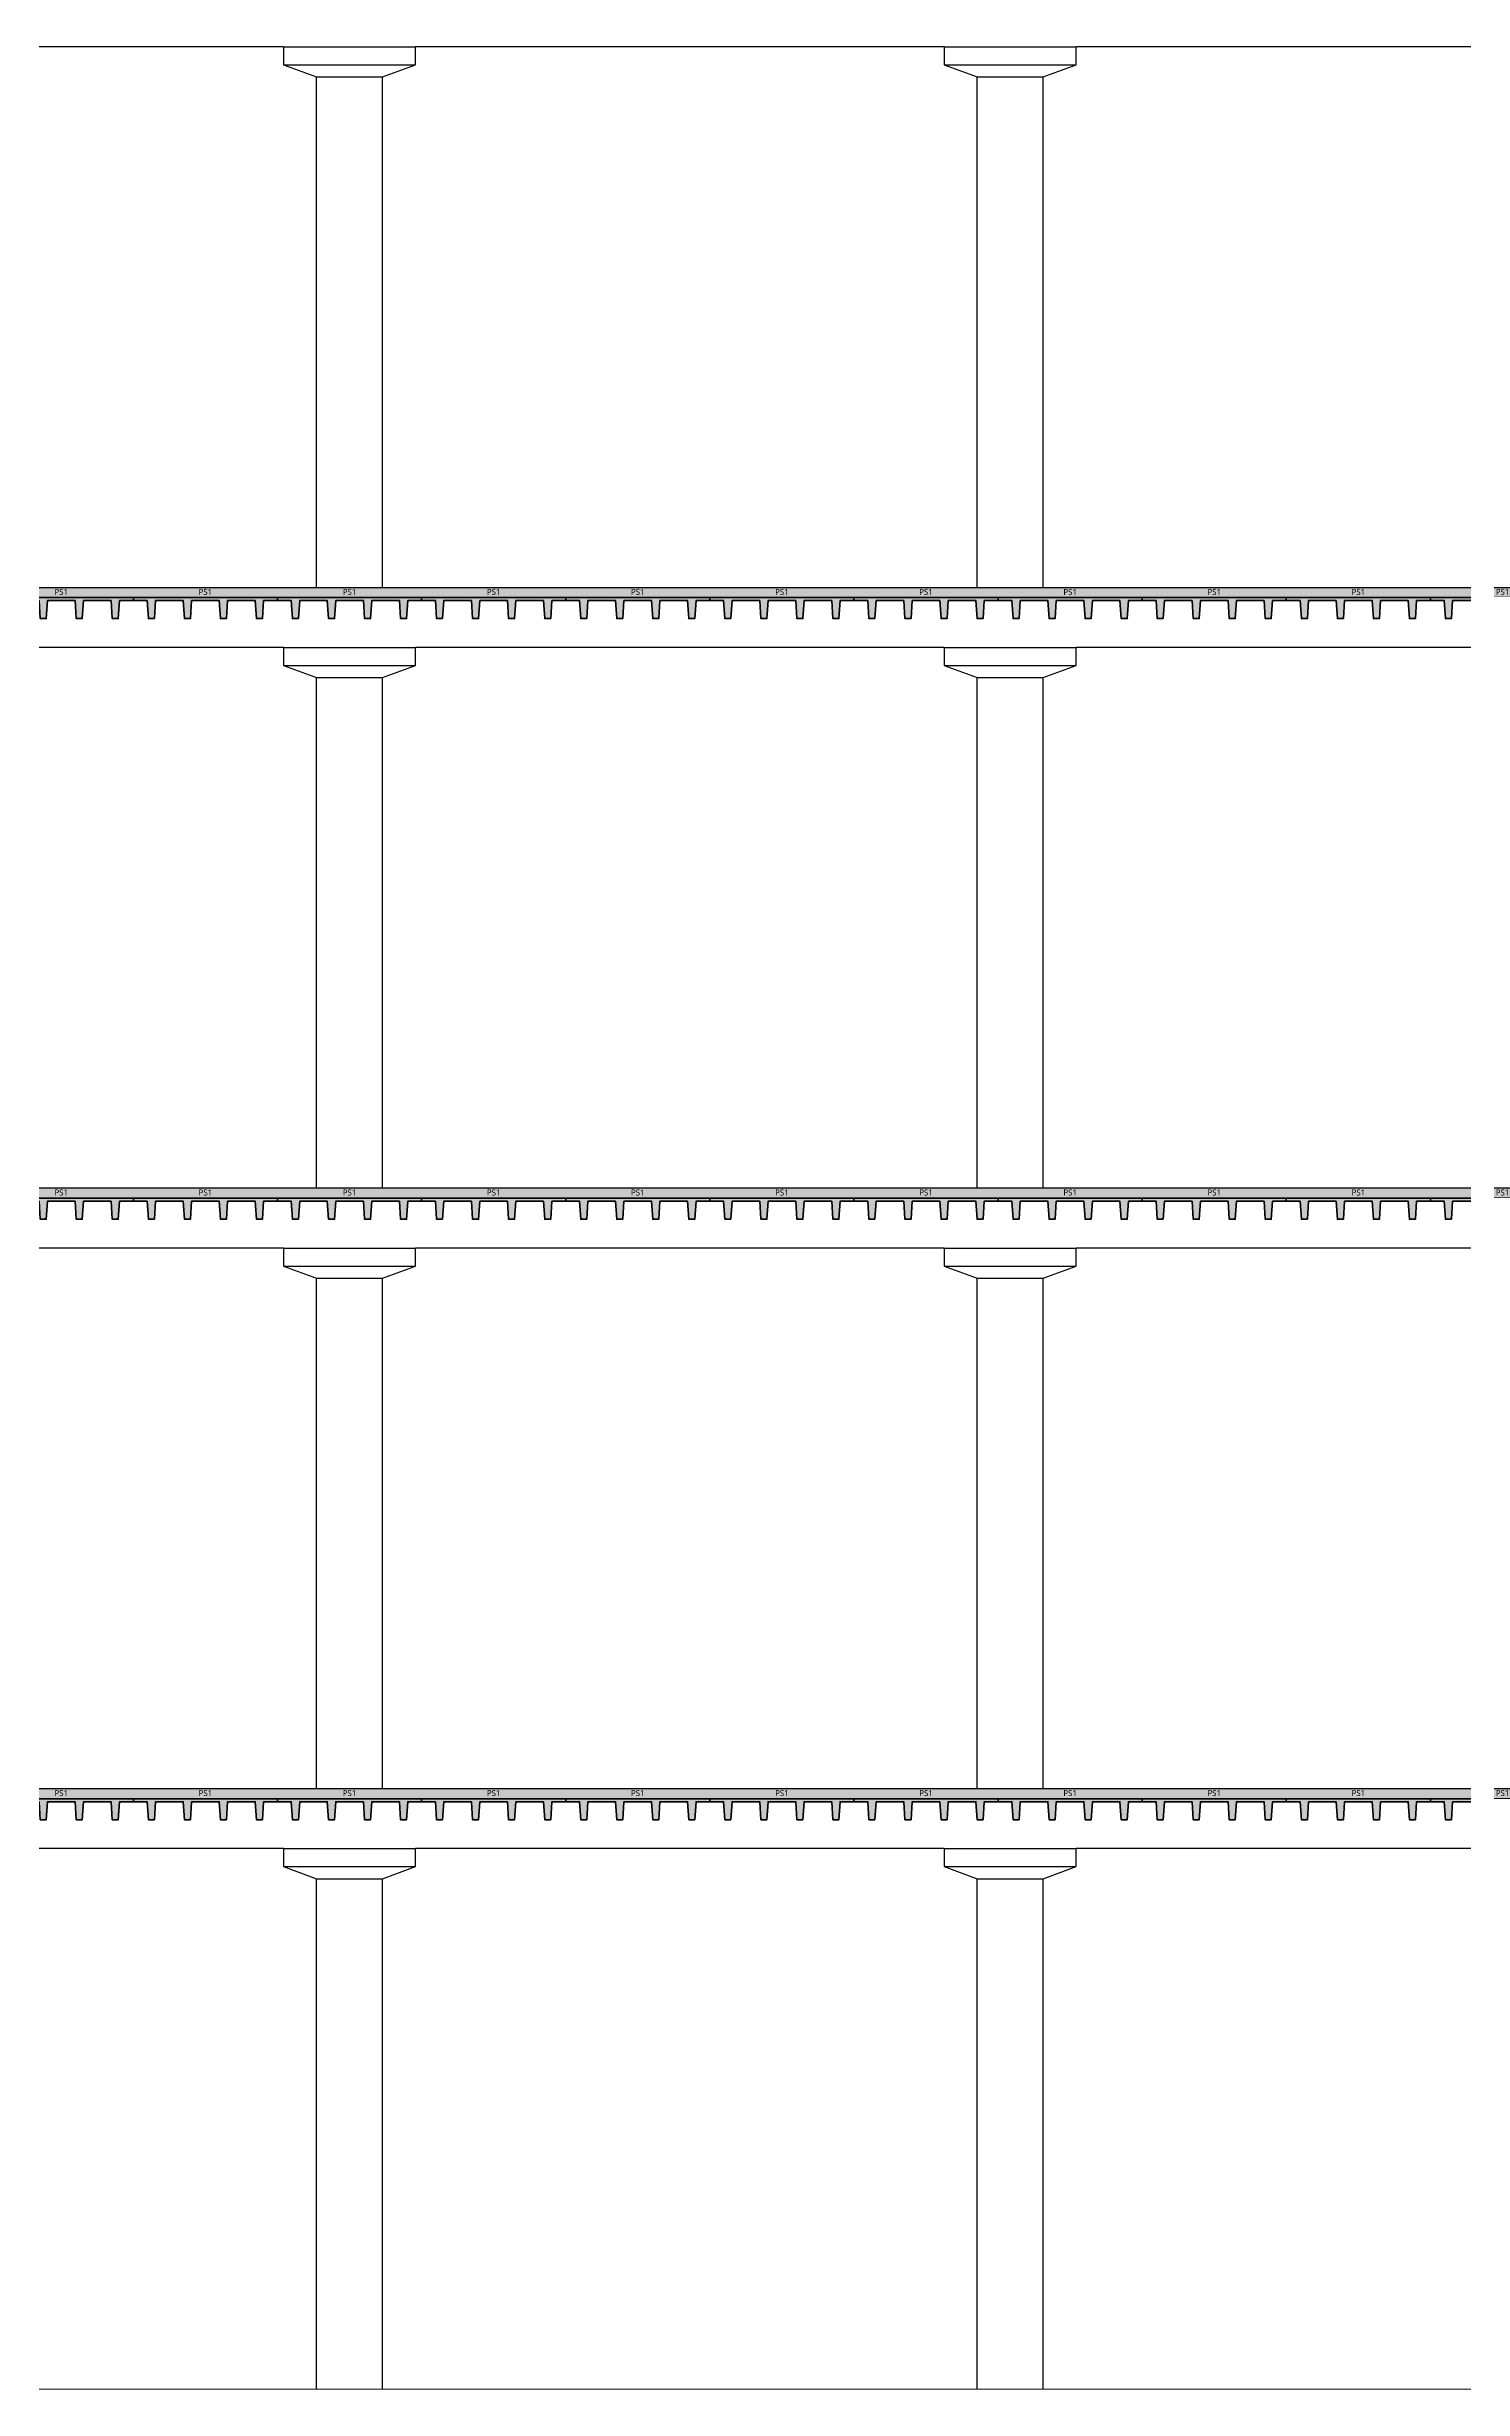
# Model space of a CAD drawing. Header units: millimetres. Extents: x 0 to 420000, y 0 to 297000.
# Drawn here: x 236972 to 260558, y 54450 to 93450 of the extents above; entities that cross this region are included whole.
import ezdxf
from ezdxf.enums import TextEntityAlignment as Align

# ---------------------------------------------------------------- set-up
doc = ezdxf.new("R2010")
doc.units = ezdxf.units.MM
doc.linetypes.add('0731_main_plan$0$form_$0$y-Landschaft$0$_$1$20120914_Verkehrsflächen_Grün$0$20120628_xref - Gammel$1$3_H-GL_F1_U3 - Default$0${ Offset Lines }', pattern=[0])
doc.linetypes.add('CEN', pattern=[62, 60, -1, 0, -1])
for name, color, linetype, lineweight in [('A-AXIS-LINE', 1, 'CEN', 15), ('A-CONC-LIN1', 2, 'Continuous', 40), ('A-CONC-LIN2', 7, 'Continuous', 25), ('A-ELEV-LIN2', 7, 'Continuous', 25)]:
    doc.layers.add(name, color=color, linetype=linetype, lineweight=lineweight)
doc.layers.add('A-CONC-SOLD', color=253, linetype='CEN')
doc.layers.add('A-XXXX-NPLT', color=144, linetype='Continuous', lineweight=15, plot=False)
doc.styles.add('맑은고딕', font='')
doc.styles.get('맑은고딕').set_extended_font_data('Malgun Gothic')

# ---------------------------------------------------------------- blocks, each defined once
blk = doc.blocks.new('axis(211208)')
at = {"layer": 'A-AXIS-LINE', "ltscale": 1000}
for p, q in [((4631788.1, -372118.7), (4955413.1, -372118.7)), ((4631788.1, -381118.7), (4955413.1, -381118.7)), ((4631788.1, -382118.7), (4955413.1, -382118.7)), ((4631788.1, -391118.7), (4955413.1, -391118.7)), ((4631788.1, -392118.7), (4955413.1, -392118.7)), ((4631788.1, -401118.7), (4955413.1, -401118.7)), ((4631788.1, -402118.7), (4955413.1, -402118.7)), ((4631788.1, -411118.7), (4955413.1, -411118.7))]:
    blk.add_line(p, q, dxfattribs=at)
blk = doc.blocks.new('PS1')
at = {"layer": 'A-CONC-SOLD'}
h = blk.add_hatch(color=256, dxfattribs=at)
h.dxf.hatch_style = 1
h.paths.add_polyline_path([(2400, 0), (2400, -170), (0, -170), (0, 0)])
h = blk.add_hatch(color=256, dxfattribs=at)
h.dxf.hatch_style = 1
h.paths.add_polyline_path([(350, -520), (370, -220), (830, -220), (850, -520), (950, -520), (970, -220), (1430, -220), (1450, -520), (1550, -520), (1570, -220), (2030, -220), (2050, -520), (2150, -520), (2170, -220), (2400, -220), (2400, -170), (0, -170), (0, -220), (230, -220), (250, -520)])
at = {"layer": 'A-CONC-LIN1', "linetype": '0731_main_plan$0$form_$0$y-Landschaft$0$_$1$20120914_Verkehrsflächen_Grün$0$20120628_xref - Gammel$1$3_H-GL_F1_U3 - Default$0${ Offset Lines }'}
blk.add_lwpolyline([(350, -520), (370, -220), (830, -220), (850, -520), (950, -520), (970, -220), (1430, -220), (1450, -520), (1550, -520), (1570, -220), (2030, -220), (2050, -520), (2150, -520), (2170, -220), (2400, -220), (2400, -170), (0, -170), (0, -220), (230, -220), (250, -520)], close=True, dxfattribs=at)
at = {"layer": 'A-CONC-LIN2'}
blk.add_line((0, 0), (2400, 0), dxfattribs=at)
at = {"layer": 'A-XXXX-NPLT', "style": '맑은고딕'}
blk.add_text('PS1', height=100, dxfattribs=at).set_placement((1200, -75), align=Align.MIDDLE)
blk = doc.blocks.new('기준층')
at = {"layer": 'A-ELEV-LIN2'}
for p, q in [((4811224, -402119), (4803924, -402119)), ((4811224, -402119), (4813424, -402119)), ((4811224, -402119), (4811224, -402419)), ((4811224, -402419), (4813424, -402419)), ((4811224, -402419), (4811774, -402619)), ((4812874, -402619), (4813424, -402419)), ((4822224, -402119), (4813424, -402119)), ((4813424, -402419), (4813424, -402119)), ((4822224, -402119), (4824424, -402119)), ((4822224, -402119), (4822224, -402419)), ((4822224, -402419), (4824424, -402419)), ((4822224, -402419), (4822774, -402619)), ((4823874, -402619), (4824424, -402419)), ((4833224, -402119), (4824424, -402119)), ((4824424, -402419), (4824424, -402119)), ((4811774, -411119), (4811774, -402619)), ((4811774, -402619), (4812874, -402619)), ((4812874, -411119), (4812874, -402619)), ((4822774, -411119), (4822774, -402619)), ((4822774, -402619), (4823874, -402619)), ((4823874, -411119), (4823874, -402619))]:
    blk.add_line(p, q, dxfattribs=at)
for p in [(4806324, -401119), (4808724, -401119), (4811124, -401119), (4813524, -401119), (4815924, -401119), (4818324, -401119), (4820724, -401119), (4823124, -401119), (4825524, -401119), (4827924, -401119), (4830324, -401119)]:
    blk.add_blockref('PS1', p)

msp = doc.modelspace()

# ---------------------------------------------------------------- block references
for p in [(-4570311.3, 495568.7), (-4570311.3, 485568.7), (-4570311.3, 475568.7), (-4570311.3, 465568.7)]:
    msp.add_blockref('기준층', p)
at = {"layer": 'A-AXIS-LINE'}
msp.add_blockref('axis(211208)', (-4581588.1, 465568.7), dxfattribs=at)

doc.saveas('drawing.dxf')
